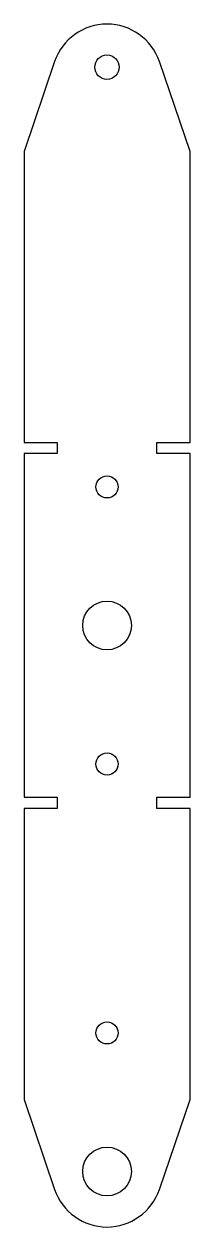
# Model space of a CAD drawing. Header units: millimetres. Extents: x 40 to 55, y -44 to 65.
import ezdxf

# ---------------------------------------------------------------- set-up
doc = ezdxf.new("R2010")
doc.units = ezdxf.units.MM
doc.layers.get('0').update_dxf_attribs({"true_color": 0xffffff})

msp = doc.modelspace()

# ---------------------------------------------------------------- linework, layer by layer
at = {"color": 7, "linetype": 'Continuous', "lineweight": 25, "true_color": 0xffffff}
msp.add_lwpolyline([(55.21, -32.26), (55.21, -6.01), (52.21, -6.01), (52.21, -5.01), (55.21, -5.01), (55.21, 25.99), (52.21, 25.99), (52.21, 26.99), (55.21, 26.99), (55.21, 53.24), (52.44, 61.35, 0.715476), (42.97, 61.35), (40.21, 53.24), (40.21, 26.99), (43.21, 26.99), (43.21, 25.99), (40.21, 25.99), (40.21, -5.01), (43.21, -5.01), (43.21, -6.01), (40.21, -6.01), (40.21, -32.26), (42.97, -40.38, 0.715476), (52.44, -40.38)], format="xyb", close=True, dxfattribs=at)
for centre, radius in [((47.7, 60.85), 1.1), ((47.71, 22.99), 1), ((47.71, 10.49), 2.2), ((47.71, -2.01), 1), ((47.71, -26.26), 1), ((47.71, -38.76), 2.2)]:
    msp.add_circle(centre, radius, dxfattribs=at)

doc.saveas('drawing.dxf')
